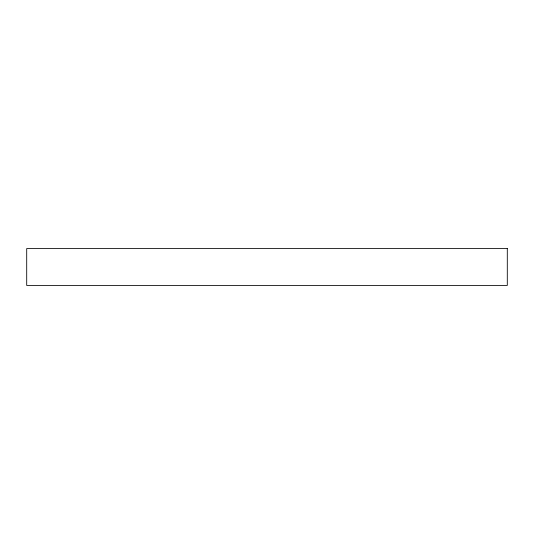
<?xml version="1.0" encoding="UTF-8"?>
<svg xmlns="http://www.w3.org/2000/svg" width="534" height="534" viewBox="0 0 534 534"><rect width="100%" height="100%" fill="white"/><g stroke="black" fill="none" stroke-linecap="round" stroke-linejoin="round"><path stroke-width="0.8" d="M507.3 248.57L26.7 248.57L26.7 285.43L507.3 285.43L507.3 248.57"/></g></svg>
